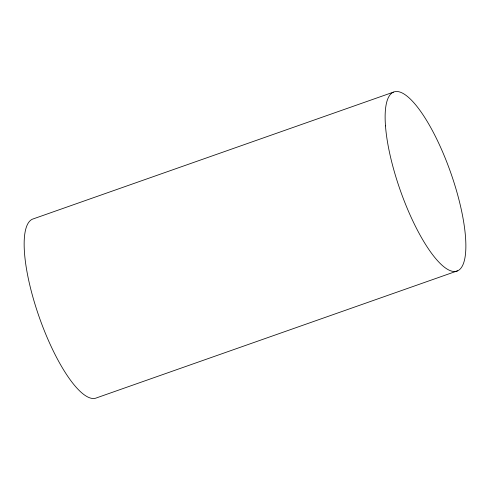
<?xml version="1.0" encoding="UTF-8"?>
<svg xmlns="http://www.w3.org/2000/svg" width="490" height="490" viewBox="0 0 490 490"><rect width="100%" height="100%" fill="white"/><g stroke="black" fill="none" stroke-linecap="round" stroke-linejoin="round"><path stroke-width="0.73" d="M393.439 92.132L32.469 219.165A94.95 26.711 70.6 0 0 39.996 319.29A94.95 26.711 70.6 0 0 96.561 397.868L457.531 270.835M385.483 125.918A94.95 26.711 70.6 0 0 450.096 270.584A94.95 26.711 70.6 0 0 440.877 147.949A94.95 26.711 70.6 0 0 385.483 125.918"/></g></svg>
